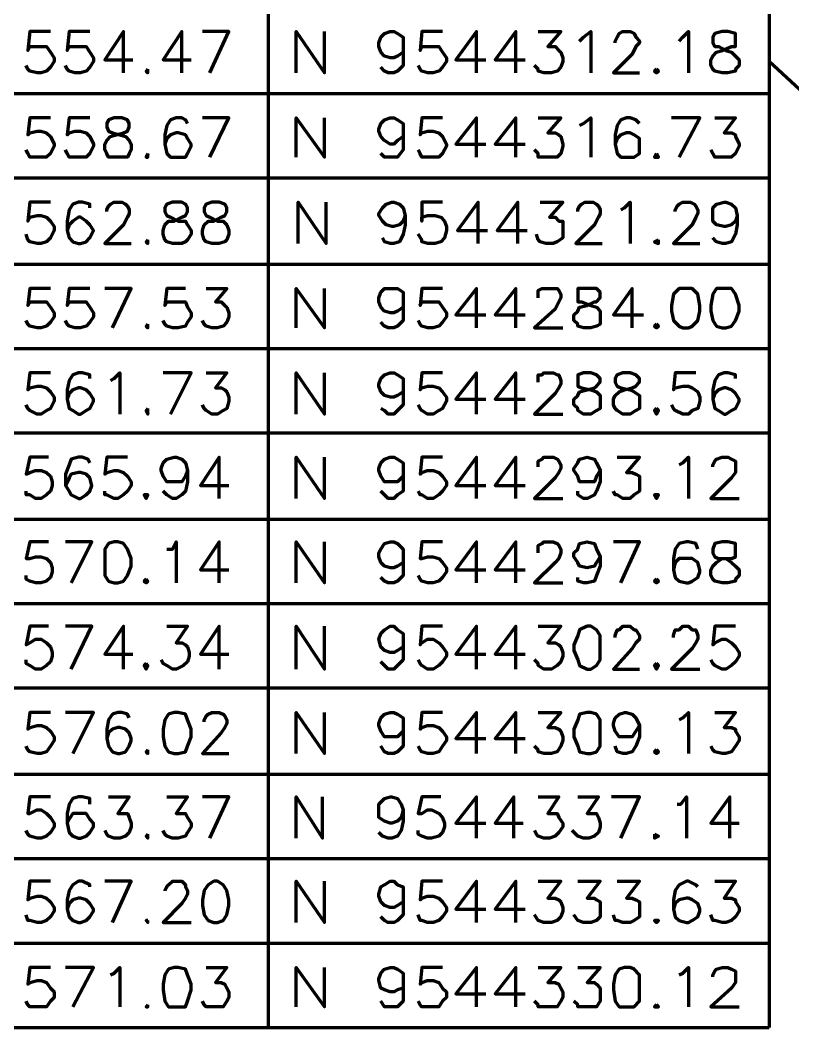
# Model space of a CAD drawing. Header units: inches. Extents: x 1 to 529, y -1 to 335.
# Drawn here: x 161.8 to 189.23, y 50.17 to 86.4 of the extents above; entities that cross this region are included whole.
import ezdxf

# ---------------------------------------------------------------- set-up
doc = ezdxf.new("R2010")
doc.units = ezdxf.units.IN
doc.layers.add('P', color=250, linetype='CONTINUOUS', lineweight=100)

msp = doc.modelspace()

# ---------------------------------------------------------------- linework, layer by layer
at = {"layer": 'P', "color": 0, "linetype": 'CONTINUOUS'}
for points in [[(188.4, 101.933), (188.4, 50.6)], [(188.4, 96.4), (188.4, 50.6)], [(170.6, 92.867), (170.6, 50.6)], [(162.867, 86), (162.133, 86), (162.067, 85.333), (162.133, 85.467), (162.4, 85.467), (162.533, 85.467), (162.733, 85.467), (162.867, 85.267), (163, 85.067), (163, 84.933), (162.867, 84.733), (162.733, 84.6), (162.533, 84.533), (162.4, 84.533), (162.133, 84.6), (162.067, 84.667), (162, 84.8)], [(164.267, 86), (163.533, 86), (163.467, 85.333), (163.533, 85.467), (163.733, 85.467), (163.933, 85.467), (164.133, 85.467), (164.267, 85.267), (164.4, 85.067), (164.4, 84.933), (164.267, 84.733), (164.133, 84.6), (163.933, 84.533), (163.733, 84.533), (163.533, 84.6), (163.467, 84.667), (163.4, 84.8)], [(165.467, 84.533), (165.467, 86), (164.8, 85), (165.8, 85)], [(167.533, 84.533), (167.533, 86), (166.867, 85), (167.867, 85)], [(168.533, 84.533), (169.2, 86), (168.267, 86)], [(171.6, 84.533), (171.6, 86), (172.6, 84.533), (172.6, 86)], [(175.4, 85.467), (175.4, 85.267), (175.2, 85.133), (175.067, 85.067), (174.933, 85.067), (174.733, 85.133), (174.6, 85.267), (174.533, 85.467), (174.533, 85.6), (174.6, 85.8), (174.733, 85.933), (174.933, 86), (175.067, 86), (175.2, 85.933), (175.4, 85.8), (175.4, 85.467), (175.4, 85.133), (175.4, 84.8), (175.2, 84.6), (175.067, 84.533), (174.867, 84.533), (174.733, 84.6), (174.6, 84.733)], [(176.8, 86), (176.067, 86), (176, 85.333), (176.067, 85.467), (176.267, 85.467), (176.467, 85.467), (176.667, 85.467), (176.8, 85.267), (176.933, 85.067), (176.933, 84.933), (176.8, 84.733), (176.667, 84.6), (176.467, 84.533), (176.267, 84.533), (176.067, 84.6), (176, 84.667), (175.933, 84.8)], [(178, 84.533), (178, 86), (177.267, 85), (178.333, 85)], [(179.4, 84.533), (179.4, 86), (178.667, 85), (179.733, 85)], [(180.2, 86), (181, 86), (180.533, 85.467), (180.8, 85.467), (180.933, 85.333), (181, 85.267), (181.067, 85.067), (181.067, 84.933), (181, 84.733), (180.867, 84.6), (180.667, 84.533), (180.4, 84.533), (180.2, 84.6), (180.2, 84.667), (180.067, 84.8)], [(181.667, 85.667), (181.8, 85.8), (182.067, 86), (182.067, 84.533)], [(182.933, 85.6), (182.933, 85.667), (183, 85.8), (183.067, 85.933), (183.2, 86), (183.467, 86), (183.6, 85.933), (183.667, 85.8), (183.8, 85.667), (183.8, 85.6), (183.667, 85.467), (183.533, 85.2), (182.867, 84.533), (183.8, 84.533)], [(185.2, 85.667), (185.333, 85.8), (185.533, 86), (185.533, 84.533)], [(186.733, 86), (186.467, 85.933), (186.4, 85.8), (186.4, 85.6), (186.467, 85.467), (186.6, 85.467), (186.867, 85.333), (187.067, 85.267), (187.2, 85.133), (187.333, 85), (187.333, 84.8), (187.2, 84.667), (187.2, 84.6), (186.933, 84.533), (186.733, 84.533), (186.467, 84.6), (186.4, 84.667), (186.333, 84.8), (186.333, 85), (186.4, 85.133), (186.533, 85.267), (186.733, 85.333), (187.067, 85.467), (187.2, 85.467), (187.2, 85.6), (187.2, 85.8), (187.2, 85.933), (186.933, 86), (186.733, 86)], [(166.333, 84.667), (166.267, 84.6), (166.333, 84.533), (166.333, 84.6), (166.333, 84.667)], [(184.4, 84.667), (184.333, 84.6), (184.4, 84.533), (184.467, 84.6), (184.4, 84.667)], [(134.067, 83.8), (188.4, 83.8)], [(162.867, 82.933), (162.133, 82.933), (162.067, 82.333), (162.133, 82.4), (162.4, 82.467), (162.533, 82.467), (162.733, 82.4), (162.867, 82.267), (163, 82), (163, 81.933), (162.867, 81.667), (162.733, 81.533), (162.533, 81.533), (162.4, 81.533), (162.133, 81.533), (162.067, 81.667), (162, 81.8)], [(164.267, 82.933), (163.533, 82.933), (163.467, 82.333), (163.533, 82.4), (163.733, 82.467), (163.933, 82.467), (164.133, 82.4), (164.267, 82.267), (164.4, 82), (164.4, 81.933), (164.267, 81.667), (164.133, 81.533), (163.933, 81.533), (163.733, 81.533), (163.533, 81.533), (163.467, 81.667), (163.4, 81.8)], [(165.133, 82.933), (164.933, 82.867), (164.867, 82.733), (164.867, 82.6), (164.933, 82.467), (165.067, 82.4), (165.333, 82.333), (165.533, 82.267), (165.667, 82.133), (165.733, 82), (165.733, 81.8), (165.667, 81.667), (165.6, 81.533), (165.4, 81.533), (165.133, 81.533), (164.933, 81.533), (164.867, 81.667), (164.8, 81.8), (164.8, 82), (164.867, 82.133), (165, 82.267), (165.2, 82.333), (165.467, 82.4), (165.6, 82.467), (165.667, 82.6), (165.667, 82.733), (165.6, 82.867), (165.4, 82.933), (165.133, 82.933)], [(167.733, 82.733), (167.667, 82.867), (167.533, 82.933), (167.333, 82.933), (167.133, 82.867), (167, 82.667), (166.933, 82.333), (166.933, 82), (167, 81.667), (167.133, 81.533), (167.333, 81.533), (167.4, 81.533), (167.667, 81.533), (167.733, 81.667), (167.867, 81.933), (167.867, 82), (167.733, 82.2), (167.667, 82.333), (167.4, 82.4), (167.333, 82.4), (167.133, 82.333), (167, 82.2), (166.933, 82)], [(168.533, 81.533), (169.2, 82.933), (168.267, 82.933)], [(171.6, 81.533), (171.6, 82.933), (172.6, 81.533), (172.6, 82.933)], [(175.4, 82.467), (175.4, 82.267), (175.2, 82.133), (175.067, 82), (174.933, 82), (174.733, 82.133), (174.6, 82.267), (174.533, 82.467), (174.533, 82.533), (174.6, 82.733), (174.733, 82.867), (174.933, 82.933), (175.067, 82.933), (175.2, 82.867), (175.4, 82.733), (175.4, 82.467), (175.4, 82.133), (175.4, 81.8), (175.2, 81.533), (175.067, 81.533), (174.867, 81.533), (174.733, 81.533), (174.6, 81.667)], [(176.8, 82.933), (176.067, 82.933), (176, 82.333), (176.067, 82.4), (176.267, 82.467), (176.467, 82.467), (176.667, 82.4), (176.8, 82.267), (176.933, 82), (176.933, 81.933), (176.8, 81.667), (176.667, 81.533), (176.467, 81.533), (176.267, 81.533), (176.067, 81.533), (176, 81.667), (175.933, 81.8)], [(178, 81.533), (178, 82.933), (177.267, 82), (178.333, 82)], [(179.4, 81.533), (179.4, 82.933), (178.667, 82), (179.733, 82)], [(180.2, 82.933), (181, 82.933), (180.533, 82.4), (180.8, 82.4), (180.933, 82.333), (181, 82.267), (181.067, 82), (181.067, 81.933), (181, 81.667), (180.867, 81.533), (180.667, 81.533), (180.4, 81.533), (180.2, 81.533), (180.2, 81.667), (180.067, 81.8)], [(181.667, 82.667), (181.8, 82.733), (182.067, 82.933), (182.067, 81.533)], [(183.8, 82.733), (183.667, 82.867), (183.467, 82.933), (183.333, 82.933), (183.133, 82.867), (183, 82.667), (182.933, 82.333), (182.933, 82), (183, 81.667), (183.133, 81.533), (183.333, 81.533), (183.467, 81.533), (183.6, 81.533), (183.8, 81.667), (183.8, 81.933), (183.8, 82), (183.8, 82.2), (183.6, 82.333), (183.467, 82.4), (183.333, 82.4), (183.133, 82.333), (183, 82.2), (182.933, 82)], [(185.2, 81.533), (185.933, 82.933), (184.933, 82.933)], [(186.467, 82.933), (187.2, 82.933), (186.8, 82.4), (187.067, 82.4), (187.2, 82.333), (187.2, 82.267), (187.333, 82), (187.333, 81.933), (187.2, 81.667), (187.067, 81.533), (186.867, 81.533), (186.733, 81.533), (186.467, 81.533), (186.4, 81.667), (186.333, 81.8)], [(166.333, 81.667), (166.267, 81.533), (166.333, 81.533), (166.333, 81.533), (166.333, 81.667)], [(184.4, 81.667), (184.333, 81.533), (184.4, 81.533), (184.467, 81.533), (184.4, 81.667)], [(134.067, 80.8), (188.4, 80.8)], [(162.867, 79.933), (162.133, 79.933), (162.067, 79.267), (162.133, 79.4), (162.4, 79.467), (162.533, 79.467), (162.733, 79.4), (162.867, 79.267), (163, 79.067), (163, 78.933), (162.867, 78.667), (162.733, 78.533), (162.533, 78.467), (162.4, 78.467), (162.133, 78.533), (162.067, 78.6), (162, 78.8)], [(164.267, 79.733), (164.267, 79.867), (164, 79.933), (163.867, 79.933), (163.667, 79.867), (163.533, 79.667), (163.467, 79.267), (163.467, 78.933), (163.533, 78.667), (163.667, 78.533), (163.867, 78.467), (163.933, 78.467), (164.133, 78.533), (164.267, 78.667), (164.4, 78.933), (164.4, 78.933), (164.267, 79.133), (164.133, 79.267), (163.933, 79.4), (163.867, 79.4), (163.667, 79.267), (163.533, 79.133), (163.467, 78.933)], [(164.867, 79.6), (164.867, 79.667), (164.933, 79.8), (165, 79.867), (165.133, 79.933), (165.4, 79.933), (165.533, 79.867), (165.6, 79.8), (165.667, 79.667), (165.667, 79.533), (165.6, 79.4), (165.467, 79.133), (164.8, 78.467), (165.733, 78.467)], [(167.2, 79.933), (167, 79.867), (166.933, 79.733), (166.933, 79.6), (167, 79.467), (167.133, 79.4), (167.4, 79.267), (167.667, 79.267), (167.733, 79.133), (167.867, 78.933), (167.867, 78.8), (167.733, 78.6), (167.667, 78.533), (167.533, 78.467), (167.2, 78.467), (167, 78.533), (166.933, 78.6), (166.867, 78.8), (166.867, 78.933), (166.933, 79.133), (167.067, 79.267), (167.267, 79.267), (167.533, 79.4), (167.667, 79.467), (167.733, 79.6), (167.733, 79.733), (167.667, 79.867), (167.533, 79.933), (167.2, 79.933)], [(168.6, 79.933), (168.4, 79.867), (168.333, 79.733), (168.333, 79.6), (168.4, 79.467), (168.533, 79.4), (168.8, 79.267), (169, 79.267), (169.133, 79.133), (169.2, 78.933), (169.2, 78.8), (169.133, 78.6), (169.067, 78.533), (168.867, 78.467), (168.6, 78.467), (168.4, 78.533), (168.333, 78.6), (168.267, 78.8), (168.267, 78.933), (168.333, 79.133), (168.467, 79.267), (168.667, 79.267), (168.933, 79.4), (169.067, 79.467), (169.133, 79.6), (169.133, 79.733), (169.067, 79.867), (168.867, 79.933), (168.6, 79.933)], [(171.667, 78.467), (171.667, 79.933), (172.667, 78.467), (172.667, 79.933)], [(175.467, 79.467), (175.4, 79.267), (175.267, 79.133), (175.067, 79.067), (175, 79.067), (174.8, 79.133), (174.667, 79.267), (174.533, 79.467), (174.533, 79.533), (174.667, 79.733), (174.8, 79.867), (175, 79.933), (175.067, 79.933), (175.267, 79.867), (175.4, 79.733), (175.467, 79.467), (175.467, 79.133), (175.4, 78.8), (175.267, 78.533), (175.067, 78.467), (174.933, 78.467), (174.733, 78.533), (174.667, 78.667)], [(176.8, 79.933), (176.067, 79.933), (176.067, 79.267), (176.067, 79.4), (176.267, 79.467), (176.533, 79.467), (176.733, 79.4), (176.867, 79.267), (176.933, 79.067), (176.933, 78.933), (176.867, 78.667), (176.733, 78.533), (176.533, 78.467), (176.267, 78.467), (176.067, 78.533), (176.067, 78.6), (175.933, 78.8)], [(178.067, 78.467), (178.067, 79.933), (177.333, 78.933), (178.4, 78.933)], [(179.467, 78.467), (179.467, 79.933), (178.733, 78.933), (179.8, 78.933)], [(180.267, 79.933), (181.067, 79.933), (180.6, 79.4), (180.8, 79.4), (180.933, 79.267), (181.067, 79.267), (181.067, 79.067), (181.067, 78.933), (181.067, 78.667), (180.867, 78.533), (180.733, 78.467), (180.467, 78.467), (180.267, 78.533), (180.2, 78.6), (180.133, 78.8)], [(181.6, 79.6), (181.6, 79.667), (181.667, 79.8), (181.733, 79.867), (181.867, 79.933), (182.133, 79.933), (182.267, 79.867), (182.333, 79.8), (182.4, 79.667), (182.4, 79.533), (182.333, 79.4), (182.2, 79.133), (181.533, 78.467), (182.467, 78.467)], [(183.133, 79.667), (183.267, 79.733), (183.467, 79.933), (183.467, 78.467)], [(185.067, 79.6), (185.067, 79.667), (185.133, 79.8), (185.2, 79.867), (185.333, 79.933), (185.6, 79.933), (185.733, 79.867), (185.8, 79.8), (185.867, 79.667), (185.867, 79.533), (185.8, 79.4), (185.667, 79.133), (185, 78.467), (185.933, 78.467)], [(187.267, 79.467), (187.2, 79.267), (187.067, 79.133), (186.867, 79.067), (186.8, 79.067), (186.533, 79.133), (186.4, 79.267), (186.4, 79.467), (186.4, 79.533), (186.4, 79.733), (186.533, 79.867), (186.8, 79.933), (186.867, 79.933), (187.067, 79.867), (187.2, 79.733), (187.267, 79.467), (187.267, 79.133), (187.2, 78.8), (187.067, 78.533), (186.867, 78.467), (186.733, 78.467), (186.533, 78.533), (186.4, 78.667)], [(166.333, 78.6), (166.267, 78.533), (166.333, 78.467), (166.333, 78.533), (166.333, 78.6)], [(184.467, 78.6), (184.333, 78.533), (184.467, 78.467), (184.467, 78.533), (184.467, 78.6)], [(134.067, 77.733), (188.4, 77.733)], [(162.867, 76.867), (162.133, 76.867), (162.067, 76.267), (162.133, 76.4), (162.4, 76.4), (162.533, 76.4), (162.733, 76.4), (162.867, 76.2), (163, 76), (163, 75.867), (162.867, 75.667), (162.733, 75.533), (162.533, 75.467), (162.4, 75.467), (162.133, 75.533), (162.067, 75.6), (162, 75.733)], [(164.267, 76.867), (163.533, 76.867), (163.467, 76.267), (163.533, 76.4), (163.733, 76.4), (163.933, 76.4), (164.133, 76.4), (164.267, 76.2), (164.4, 76), (164.4, 75.867), (164.267, 75.667), (164.133, 75.533), (163.933, 75.467), (163.733, 75.467), (163.533, 75.533), (163.467, 75.6), (163.4, 75.733)], [(165.067, 75.467), (165.733, 76.867), (164.8, 76.867)], [(167.667, 76.867), (167, 76.867), (166.933, 76.267), (167, 76.4), (167.2, 76.4), (167.4, 76.4), (167.667, 76.4), (167.733, 76.2), (167.867, 76), (167.867, 75.867), (167.733, 75.667), (167.667, 75.533), (167.4, 75.467), (167.2, 75.467), (167, 75.533), (166.933, 75.6), (166.867, 75.733)], [(168.4, 76.867), (169.133, 76.867), (168.733, 76.4), (168.933, 76.4), (169.067, 76.267), (169.133, 76.2), (169.2, 76), (169.2, 75.867), (169.133, 75.667), (169, 75.533), (168.8, 75.467), (168.6, 75.467), (168.4, 75.533), (168.333, 75.6), (168.267, 75.733)], [(171.6, 75.467), (171.6, 76.867), (172.6, 75.467), (172.6, 76.867)], [(175.4, 76.4), (175.4, 76.2), (175.2, 76.067), (175.067, 76), (174.933, 76), (174.733, 76.067), (174.6, 76.2), (174.533, 76.4), (174.533, 76.533), (174.6, 76.733), (174.733, 76.867), (174.933, 76.867), (175.067, 76.867), (175.2, 76.867), (175.4, 76.733), (175.4, 76.4), (175.4, 76.067), (175.4, 75.733), (175.2, 75.533), (175.067, 75.467), (174.867, 75.467), (174.733, 75.533), (174.6, 75.667)], [(176.8, 76.867), (176.067, 76.867), (176, 76.267), (176.067, 76.4), (176.267, 76.4), (176.467, 76.4), (176.667, 76.4), (176.8, 76.2), (176.933, 76), (176.933, 75.867), (176.8, 75.667), (176.667, 75.533), (176.467, 75.467), (176.267, 75.467), (176.067, 75.533), (176, 75.6), (175.933, 75.733)], [(178, 75.467), (178, 76.867), (177.267, 75.933), (178.333, 75.933)], [(179.4, 75.467), (179.4, 76.867), (178.667, 75.933), (179.733, 75.933)], [(180.2, 76.533), (180.2, 76.667), (180.2, 76.8), (180.333, 76.867), (180.4, 76.867), (180.733, 76.867), (180.867, 76.867), (180.933, 76.8), (181, 76.667), (181, 76.533), (180.933, 76.4), (180.8, 76.133), (180.067, 75.467), (181.067, 75.467)], [(181.8, 76.867), (181.6, 76.867), (181.6, 76.733), (181.6, 76.533), (181.6, 76.4), (181.733, 76.4), (182.067, 76.267), (182.267, 76.2), (182.4, 76.067), (182.4, 75.933), (182.4, 75.733), (182.4, 75.6), (182.267, 75.533), (182.067, 75.467), (181.8, 75.467), (181.6, 75.533), (181.6, 75.6), (181.467, 75.733), (181.467, 75.933), (181.6, 76.067), (181.667, 76.2), (181.933, 76.267), (182.2, 76.4), (182.267, 76.4), (182.4, 76.533), (182.4, 76.733), (182.267, 76.867), (182.067, 76.867), (181.8, 76.867)], [(183.533, 75.467), (183.533, 76.867), (182.867, 75.933), (183.933, 75.933)], [(185.333, 76.867), (185.2, 76.867), (185, 76.667), (184.933, 76.267), (184.933, 76.067), (185, 75.733), (185.2, 75.533), (185.333, 75.467), (185.533, 75.467), (185.667, 75.533), (185.867, 75.733), (185.933, 76.067), (185.933, 76.267), (185.867, 76.667), (185.667, 76.867), (185.533, 76.867), (185.333, 76.867)], [(186.733, 76.867), (186.533, 76.867), (186.4, 76.667), (186.333, 76.267), (186.333, 76.067), (186.4, 75.733), (186.533, 75.533), (186.733, 75.467), (186.867, 75.467), (187.067, 75.533), (187.2, 75.733), (187.333, 76.067), (187.333, 76.267), (187.2, 76.667), (187.067, 76.867), (186.867, 76.867), (186.733, 76.867)], [(166.333, 75.6), (166.267, 75.533), (166.333, 75.467), (166.333, 75.533), (166.333, 75.6)], [(184.4, 75.6), (184.333, 75.533), (184.4, 75.467), (184.467, 75.533), (184.4, 75.6)], [(134.067, 74.733), (188.4, 74.733)], [(162.867, 73.867), (162.133, 73.867), (162.067, 73.267), (162.133, 73.333), (162.4, 73.4), (162.533, 73.4), (162.733, 73.333), (162.867, 73.2), (163, 73), (163, 72.867), (162.867, 72.6), (162.733, 72.533), (162.533, 72.4), (162.4, 72.4), (162.133, 72.533), (162.067, 72.6), (162, 72.733)], [(164.267, 73.667), (164.267, 73.8), (164, 73.867), (163.867, 73.867), (163.667, 73.8), (163.533, 73.6), (163.467, 73.267), (163.467, 72.933), (163.533, 72.6), (163.667, 72.533), (163.867, 72.4), (163.933, 72.4), (164.133, 72.533), (164.267, 72.6), (164.4, 72.867), (164.4, 72.933), (164.267, 73.133), (164.133, 73.267), (163.933, 73.333), (163.867, 73.333), (163.667, 73.267), (163.533, 73.133), (163.467, 72.933)], [(165, 73.6), (165.133, 73.667), (165.333, 73.867), (165.333, 72.4)], [(167.133, 72.4), (167.867, 73.867), (166.867, 73.867)], [(168.4, 73.867), (169.133, 73.867), (168.733, 73.333), (168.933, 73.333), (169.067, 73.267), (169.133, 73.2), (169.2, 73), (169.2, 72.867), (169.133, 72.6), (169, 72.533), (168.8, 72.4), (168.6, 72.4), (168.4, 72.533), (168.333, 72.6), (168.267, 72.733)], [(171.6, 72.4), (171.6, 73.867), (172.6, 72.4), (172.6, 73.867)], [(175.4, 73.4), (175.4, 73.2), (175.2, 73.067), (175.067, 73), (174.933, 73), (174.733, 73.067), (174.6, 73.2), (174.533, 73.4), (174.533, 73.467), (174.6, 73.667), (174.733, 73.8), (174.933, 73.867), (175.067, 73.867), (175.2, 73.8), (175.4, 73.667), (175.4, 73.4), (175.4, 73.067), (175.4, 72.733), (175.2, 72.533), (175.067, 72.4), (174.867, 72.4), (174.733, 72.533), (174.6, 72.6)], [(176.8, 73.867), (176.067, 73.867), (176, 73.267), (176.067, 73.333), (176.267, 73.4), (176.467, 73.4), (176.667, 73.333), (176.8, 73.2), (176.933, 73), (176.933, 72.867), (176.8, 72.6), (176.667, 72.533), (176.467, 72.4), (176.267, 72.4), (176.067, 72.533), (176, 72.6), (175.933, 72.733)], [(178, 72.4), (178, 73.867), (177.267, 72.933), (178.333, 72.933)], [(179.4, 72.4), (179.4, 73.867), (178.667, 72.933), (179.733, 72.933)], [(180.2, 73.533), (180.2, 73.6), (180.2, 73.8), (180.333, 73.8), (180.4, 73.867), (180.733, 73.867), (180.867, 73.8), (180.933, 73.8), (181, 73.6), (181, 73.467), (180.933, 73.333), (180.8, 73.133), (180.067, 72.4), (181.067, 72.4)], [(181.8, 73.867), (181.6, 73.8), (181.6, 73.667), (181.6, 73.533), (181.6, 73.4), (181.733, 73.333), (182.067, 73.267), (182.267, 73.2), (182.4, 73.067), (182.4, 72.933), (182.4, 72.733), (182.4, 72.6), (182.267, 72.533), (182.067, 72.4), (181.8, 72.4), (181.6, 72.533), (181.6, 72.6), (181.467, 72.733), (181.467, 72.933), (181.6, 73.067), (181.667, 73.2), (181.933, 73.267), (182.2, 73.333), (182.267, 73.4), (182.4, 73.533), (182.4, 73.667), (182.267, 73.8), (182.067, 73.867), (181.8, 73.867)], [(183.2, 73.867), (183, 73.8), (182.933, 73.667), (182.933, 73.533), (183, 73.4), (183.133, 73.333), (183.467, 73.267), (183.6, 73.2), (183.8, 73.067), (183.8, 72.933), (183.8, 72.733), (183.8, 72.6), (183.667, 72.533), (183.467, 72.4), (183.2, 72.4), (183, 72.533), (182.933, 72.6), (182.867, 72.733), (182.867, 72.933), (182.933, 73.067), (183.067, 73.2), (183.267, 73.267), (183.533, 73.333), (183.667, 73.4), (183.8, 73.533), (183.8, 73.667), (183.667, 73.8), (183.467, 73.867), (183.2, 73.867)], [(185.8, 73.867), (185.067, 73.867), (185, 73.267), (185.067, 73.333), (185.333, 73.4), (185.533, 73.4), (185.667, 73.333), (185.867, 73.2), (185.933, 73), (185.933, 72.867), (185.867, 72.6), (185.667, 72.533), (185.533, 72.4), (185.333, 72.4), (185.067, 72.533), (185, 72.6), (184.933, 72.733)], [(187.2, 73.667), (187.2, 73.8), (186.933, 73.867), (186.8, 73.867), (186.6, 73.8), (186.467, 73.6), (186.4, 73.267), (186.4, 72.933), (186.467, 72.6), (186.6, 72.533), (186.8, 72.4), (186.867, 72.4), (187.067, 72.533), (187.2, 72.6), (187.333, 72.867), (187.333, 72.933), (187.2, 73.133), (187.067, 73.267), (186.867, 73.333), (186.8, 73.333), (186.6, 73.267), (186.467, 73.133), (186.4, 72.933)], [(166.333, 72.6), (166.267, 72.533), (166.333, 72.4), (166.333, 72.533), (166.333, 72.6)], [(184.4, 72.6), (184.333, 72.533), (184.4, 72.4), (184.467, 72.533), (184.4, 72.6)], [(134.067, 71.733), (188.4, 71.733)], [(162.8, 70.867), (162.133, 70.867), (162, 70.267), (162.133, 70.333), (162.333, 70.4), (162.533, 70.4), (162.733, 70.333), (162.867, 70.2), (162.933, 70), (162.933, 69.867), (162.867, 69.667), (162.733, 69.533), (162.533, 69.4), (162.333, 69.4), (162.133, 69.533), (162, 69.533), (162, 69.667)], [(164.267, 70.667), (164.2, 70.8), (164, 70.867), (163.867, 70.867), (163.6, 70.8), (163.533, 70.6), (163.4, 70.267), (163.4, 69.867), (163.533, 69.667), (163.6, 69.533), (163.867, 69.4), (163.933, 69.4), (164.133, 69.533), (164.267, 69.667), (164.333, 69.867), (164.333, 69.867), (164.267, 70.133), (164.133, 70.267), (163.933, 70.333), (163.867, 70.333), (163.6, 70.267), (163.533, 70.133), (163.4, 69.867)], [(165.6, 70.867), (164.867, 70.867), (164.8, 70.267), (164.867, 70.333), (165.133, 70.4), (165.267, 70.4), (165.467, 70.333), (165.6, 70.2), (165.733, 70), (165.733, 69.867), (165.6, 69.667), (165.467, 69.533), (165.267, 69.4), (165.133, 69.4), (164.867, 69.533), (164.8, 69.533), (164.8, 69.667)], [(167.733, 70.4), (167.667, 70.2), (167.533, 70), (167.333, 70), (167.267, 70), (167, 70), (166.867, 70.2), (166.8, 70.4), (166.8, 70.467), (166.867, 70.667), (167, 70.8), (167.267, 70.867), (167.333, 70.867), (167.533, 70.8), (167.667, 70.667), (167.733, 70.4), (167.733, 70), (167.667, 69.667), (167.533, 69.533), (167.333, 69.4), (167.2, 69.4), (167, 69.533), (166.867, 69.667)], [(168.867, 69.4), (168.867, 70.867), (168.2, 69.867), (169.2, 69.867)], [(171.6, 69.4), (171.6, 70.867), (172.6, 69.4), (172.6, 70.867)], [(175.4, 70.4), (175.4, 70.2), (175.2, 70), (175.067, 70), (174.933, 70), (174.733, 70), (174.6, 70.2), (174.533, 70.4), (174.533, 70.467), (174.6, 70.667), (174.733, 70.8), (174.933, 70.867), (175.067, 70.867), (175.2, 70.8), (175.4, 70.667), (175.4, 70.4), (175.4, 70), (175.4, 69.667), (175.2, 69.533), (175.067, 69.4), (174.867, 69.4), (174.733, 69.533), (174.6, 69.667)], [(176.8, 70.867), (176.067, 70.867), (176, 70.267), (176.067, 70.333), (176.267, 70.4), (176.467, 70.4), (176.667, 70.333), (176.8, 70.2), (176.933, 70), (176.933, 69.867), (176.8, 69.667), (176.667, 69.533), (176.467, 69.4), (176.267, 69.4), (176.067, 69.533), (176, 69.533), (175.933, 69.667)], [(178, 69.4), (178, 70.867), (177.267, 69.867), (178.333, 69.867)], [(179.4, 69.4), (179.4, 70.867), (178.667, 69.867), (179.733, 69.867)], [(180.2, 70.533), (180.2, 70.6), (180.2, 70.733), (180.333, 70.8), (180.4, 70.867), (180.733, 70.867), (180.867, 70.8), (180.933, 70.733), (181, 70.6), (181, 70.467), (180.933, 70.333), (180.8, 70.133), (180.067, 69.4), (181.067, 69.4)], [(182.4, 70.4), (182.267, 70.2), (182.2, 70), (181.933, 70), (181.933, 70), (181.667, 70), (181.6, 70.2), (181.467, 70.4), (181.467, 70.467), (181.6, 70.667), (181.667, 70.8), (181.933, 70.867), (181.933, 70.867), (182.2, 70.8), (182.267, 70.667), (182.4, 70.4), (182.4, 70), (182.267, 69.667), (182.2, 69.533), (181.933, 69.4), (181.8, 69.4), (181.6, 69.533), (181.6, 69.667)], [(183, 70.867), (183.8, 70.867), (183.333, 70.333), (183.533, 70.333), (183.667, 70.267), (183.8, 70.2), (183.8, 70), (183.8, 69.867), (183.8, 69.667), (183.6, 69.533), (183.467, 69.4), (183.2, 69.4), (183, 69.533), (182.933, 69.533), (182.867, 69.667)], [(185.2, 70.6), (185.333, 70.667), (185.533, 70.867), (185.533, 69.4)], [(186.4, 70.533), (186.4, 70.6), (186.467, 70.733), (186.533, 70.8), (186.733, 70.867), (186.933, 70.867), (187.067, 70.8), (187.2, 70.733), (187.2, 70.6), (187.2, 70.467), (187.2, 70.333), (187.067, 70.133), (186.333, 69.4), (187.333, 69.4)], [(166.267, 69.533), (166.2, 69.533), (166.267, 69.4), (166.333, 69.533), (166.267, 69.533)], [(184.4, 69.533), (184.333, 69.533), (184.4, 69.4), (184.467, 69.533), (184.4, 69.533)], [(134.067, 68.667), (188.4, 68.667)], [(162.8, 67.867), (162.133, 67.867), (162, 67.267), (162.133, 67.267), (162.333, 67.333), (162.533, 67.333), (162.733, 67.267), (162.867, 67.133), (162.933, 66.933), (162.933, 66.8), (162.867, 66.6), (162.733, 66.467), (162.533, 66.4), (162.333, 66.4), (162.133, 66.467), (162, 66.533), (162, 66.667)], [(163.6, 66.4), (164.333, 67.867), (163.4, 67.867)], [(165.133, 67.867), (164.933, 67.8), (164.8, 67.6), (164.8, 67.267), (164.8, 67), (164.8, 66.667), (164.933, 66.467), (165.133, 66.4), (165.267, 66.4), (165.467, 66.467), (165.6, 66.667), (165.733, 67), (165.733, 67.267), (165.6, 67.6), (165.467, 67.8), (165.267, 67.867), (165.133, 67.867)], [(167, 67.6), (167.2, 67.6), (167.333, 67.867), (167.333, 66.4)], [(168.867, 66.4), (168.867, 67.867), (168.2, 66.867), (169.2, 66.867)], [(171.6, 66.4), (171.6, 67.867), (172.6, 66.4), (172.6, 67.867)], [(175.4, 67.333), (175.4, 67.133), (175.2, 67), (175.067, 66.933), (174.933, 66.933), (174.733, 67), (174.6, 67.133), (174.533, 67.333), (174.533, 67.467), (174.6, 67.6), (174.733, 67.8), (174.933, 67.867), (175.067, 67.867), (175.2, 67.8), (175.4, 67.6), (175.4, 67.333), (175.4, 67), (175.4, 66.667), (175.2, 66.467), (175.067, 66.4), (174.867, 66.4), (174.733, 66.467), (174.6, 66.6)], [(176.8, 67.867), (176.067, 67.867), (176, 67.267), (176.067, 67.267), (176.267, 67.333), (176.467, 67.333), (176.667, 67.267), (176.8, 67.133), (176.933, 66.933), (176.933, 66.8), (176.8, 66.6), (176.667, 66.467), (176.467, 66.4), (176.267, 66.4), (176.067, 66.467), (176, 66.533), (175.933, 66.667)], [(178, 66.4), (178, 67.867), (177.267, 66.867), (178.333, 66.867)], [(179.4, 66.4), (179.4, 67.867), (178.667, 66.867), (179.733, 66.867)], [(180.2, 67.467), (180.2, 67.6), (180.2, 67.733), (180.333, 67.8), (180.4, 67.867), (180.733, 67.867), (180.867, 67.8), (180.933, 67.733), (181, 67.6), (181, 67.467), (180.933, 67.267), (180.8, 67.133), (180.067, 66.4), (181.067, 66.4)], [(182.4, 67.333), (182.267, 67.133), (182.2, 67), (181.933, 66.933), (181.933, 66.933), (181.667, 67), (181.6, 67.133), (181.467, 67.333), (181.467, 67.467), (181.6, 67.6), (181.667, 67.8), (181.933, 67.867), (181.933, 67.867), (182.2, 67.8), (182.267, 67.6), (182.4, 67.333), (182.4, 67), (182.267, 66.667), (182.2, 66.467), (181.933, 66.4), (181.8, 66.4), (181.6, 66.467), (181.6, 66.6)], [(183.133, 66.4), (183.8, 67.867), (182.867, 67.867)], [(185.867, 67.6), (185.8, 67.8), (185.533, 67.867), (185.467, 67.867), (185.2, 67.8), (185.067, 67.6), (185, 67.267), (185, 66.867), (185.067, 66.6), (185.2, 66.467), (185.467, 66.4), (185.533, 66.4), (185.667, 66.467), (185.867, 66.6), (185.933, 66.8), (185.933, 66.867), (185.867, 67.133), (185.667, 67.267), (185.533, 67.267), (185.467, 67.267), (185.2, 67.267), (185.067, 67.133), (185, 66.867)], [(186.733, 67.867), (186.467, 67.8), (186.4, 67.6), (186.4, 67.467), (186.467, 67.333), (186.6, 67.267), (186.867, 67.267), (187.067, 67.133), (187.2, 67), (187.333, 66.867), (187.333, 66.667), (187.2, 66.533), (187.2, 66.467), (186.933, 66.4), (186.733, 66.4), (186.467, 66.467), (186.4, 66.533), (186.333, 66.667), (186.333, 66.867), (186.4, 67), (186.533, 67.133), (186.733, 67.267), (187.067, 67.267), (187.2, 67.333), (187.2, 67.467), (187.2, 67.6), (187.2, 67.8), (186.933, 67.867), (186.733, 67.867)], [(166.267, 66.533), (166.2, 66.467), (166.267, 66.4), (166.333, 66.467), (166.267, 66.533)], [(184.4, 66.533), (184.333, 66.467), (184.4, 66.4), (184.467, 66.467), (184.4, 66.533)], [(134.067, 65.667), (188.4, 65.667)], [(162.8, 64.867), (162.133, 64.867), (162, 64.2), (162.133, 64.267), (162.333, 64.4), (162.533, 64.4), (162.733, 64.267), (162.867, 64.133), (162.933, 63.933), (162.933, 63.8), (162.867, 63.6), (162.733, 63.467), (162.533, 63.333), (162.333, 63.333), (162.133, 63.467), (162, 63.533), (162, 63.667)], [(163.6, 63.333), (164.333, 64.867), (163.4, 64.867)], [(165.467, 63.333), (165.467, 64.867), (164.8, 63.867), (165.8, 63.867)], [(167, 64.867), (167.733, 64.867), (167.333, 64.267), (167.533, 64.267), (167.667, 64.2), (167.733, 64.133), (167.8, 63.933), (167.8, 63.8), (167.733, 63.6), (167.6, 63.467), (167.333, 63.333), (167.2, 63.333), (167, 63.467), (166.867, 63.533), (166.8, 63.667)], [(168.867, 63.333), (168.867, 64.867), (168.2, 63.867), (169.2, 63.867)], [(171.6, 63.333), (171.6, 64.867), (172.6, 63.333), (172.6, 64.867)], [(175.4, 64.4), (175.4, 64.133), (175.2, 64), (175.067, 63.933), (174.933, 63.933), (174.733, 64), (174.6, 64.133), (174.533, 64.4), (174.533, 64.4), (174.6, 64.6), (174.733, 64.733), (174.933, 64.867), (175.067, 64.867), (175.2, 64.733), (175.4, 64.6), (175.4, 64.4), (175.4, 64), (175.4, 63.667), (175.2, 63.467), (175.067, 63.333), (174.867, 63.333), (174.733, 63.467), (174.6, 63.6)], [(176.8, 64.867), (176.067, 64.867), (176, 64.2), (176.067, 64.267), (176.267, 64.4), (176.467, 64.4), (176.667, 64.267), (176.8, 64.133), (176.933, 63.933), (176.933, 63.8), (176.8, 63.6), (176.667, 63.467), (176.467, 63.333), (176.267, 63.333), (176.067, 63.467), (176, 63.533), (175.933, 63.667)], [(178, 63.333), (178, 64.867), (177.267, 63.867), (178.333, 63.867)], [(179.4, 63.333), (179.4, 64.867), (178.667, 63.867), (179.733, 63.867)], [(180.2, 64.867), (181, 64.867), (180.533, 64.267), (180.8, 64.267), (180.933, 64.2), (181, 64.133), (181.067, 63.933), (181.067, 63.8), (181, 63.6), (180.867, 63.467), (180.667, 63.333), (180.4, 63.333), (180.2, 63.467), (180.2, 63.533), (180.067, 63.667)], [(181.933, 64.867), (181.667, 64.733), (181.6, 64.533), (181.467, 64.2), (181.467, 64), (181.6, 63.667), (181.667, 63.467), (181.933, 63.333), (182.067, 63.333), (182.267, 63.467), (182.4, 63.667), (182.4, 64), (182.4, 64.2), (182.4, 64.533), (182.267, 64.733), (182.067, 64.867), (181.933, 64.867)], [(182.933, 64.467), (182.933, 64.533), (183, 64.733), (183.067, 64.733), (183.2, 64.867), (183.467, 64.867), (183.6, 64.733), (183.667, 64.733), (183.8, 64.533), (183.8, 64.4), (183.667, 64.267), (183.533, 64.067), (182.867, 63.333), (183.8, 63.333)], [(185, 64.467), (185, 64.533), (185.067, 64.733), (185.2, 64.733), (185.333, 64.867), (185.533, 64.867), (185.667, 64.733), (185.8, 64.733), (185.867, 64.533), (185.867, 64.4), (185.8, 64.267), (185.667, 64.067), (184.933, 63.333), (185.933, 63.333)], [(187.2, 64.867), (186.467, 64.867), (186.4, 64.2), (186.467, 64.267), (186.733, 64.4), (186.867, 64.4), (187.067, 64.267), (187.2, 64.133), (187.333, 63.933), (187.333, 63.8), (187.2, 63.6), (187.067, 63.467), (186.867, 63.333), (186.733, 63.333), (186.467, 63.467), (186.4, 63.533), (186.333, 63.667)], [(166.267, 63.533), (166.2, 63.467), (166.267, 63.333), (166.333, 63.467), (166.267, 63.533)], [(184.4, 63.533), (184.333, 63.467), (184.4, 63.333), (184.467, 63.467), (184.4, 63.533)], [(134.067, 62.667), (188.4, 62.667)], [(162.867, 61.8), (162.133, 61.8), (162.067, 61.2), (162.133, 61.267), (162.4, 61.333), (162.533, 61.333), (162.733, 61.267), (162.867, 61.133), (163, 60.933), (163, 60.8), (162.867, 60.6), (162.733, 60.4), (162.533, 60.333), (162.4, 60.333), (162.133, 60.4), (162.067, 60.467), (162, 60.6)], [(163.667, 60.333), (164.4, 61.8), (163.4, 61.8)], [(165.667, 61.6), (165.6, 61.733), (165.4, 61.8), (165.267, 61.8), (165.067, 61.733), (164.933, 61.533), (164.867, 61.2), (164.867, 60.867), (164.933, 60.6), (165.067, 60.4), (165.267, 60.333), (165.333, 60.333), (165.533, 60.4), (165.667, 60.6), (165.733, 60.8), (165.733, 60.867), (165.667, 61.067), (165.533, 61.2), (165.333, 61.267), (165.267, 61.267), (165.067, 61.2), (164.933, 61.067), (164.867, 60.867)], [(167.267, 61.8), (167.067, 61.733), (166.933, 61.533), (166.867, 61.2), (166.867, 60.933), (166.933, 60.6), (167.067, 60.4), (167.267, 60.333), (167.4, 60.333), (167.667, 60.4), (167.733, 60.6), (167.867, 60.933), (167.867, 61.2), (167.733, 61.533), (167.667, 61.733), (167.4, 61.8), (167.267, 61.8)], [(168.333, 61.467), (168.333, 61.533), (168.4, 61.667), (168.467, 61.733), (168.6, 61.8), (168.867, 61.8), (169, 61.733), (169.067, 61.667), (169.133, 61.533), (169.133, 61.4), (169.067, 61.267), (168.933, 61.067), (168.267, 60.333), (169.2, 60.333)], [(171.6, 60.333), (171.6, 61.8), (172.6, 60.333), (172.6, 61.8)], [(175.4, 61.333), (175.4, 61.133), (175.2, 60.933), (175.067, 60.933), (174.933, 60.933), (174.733, 60.933), (174.6, 61.133), (174.533, 61.333), (174.533, 61.4), (174.6, 61.6), (174.733, 61.733), (174.933, 61.8), (175.067, 61.8), (175.2, 61.733), (175.4, 61.6), (175.4, 61.333), (175.4, 60.933), (175.4, 60.6), (175.2, 60.4), (175.067, 60.333), (174.867, 60.333), (174.733, 60.4), (174.6, 60.6)], [(176.8, 61.8), (176.067, 61.8), (176, 61.2), (176.067, 61.267), (176.267, 61.333), (176.467, 61.333), (176.667, 61.267), (176.8, 61.133), (176.933, 60.933), (176.933, 60.8), (176.8, 60.6), (176.667, 60.4), (176.467, 60.333), (176.267, 60.333), (176.067, 60.4), (176, 60.467), (175.933, 60.6)], [(178, 60.333), (178, 61.8), (177.267, 60.867), (178.333, 60.867)], [(179.4, 60.333), (179.4, 61.8), (178.667, 60.867), (179.733, 60.867)], [(180.2, 61.8), (181, 61.8), (180.533, 61.267), (180.8, 61.267), (180.933, 61.2), (181, 61.133), (181.067, 60.933), (181.067, 60.8), (181, 60.6), (180.867, 60.4), (180.667, 60.333), (180.4, 60.333), (180.2, 60.4), (180.2, 60.467), (180.067, 60.6)], [(181.933, 61.8), (181.667, 61.733), (181.6, 61.533), (181.467, 61.2), (181.467, 60.933), (181.6, 60.6), (181.667, 60.4), (181.933, 60.333), (182.067, 60.333), (182.267, 60.4), (182.4, 60.6), (182.4, 60.933), (182.4, 61.2), (182.4, 61.533), (182.267, 61.733), (182.067, 61.8), (181.933, 61.8)], [(183.8, 61.333), (183.667, 61.133), (183.533, 60.933), (183.333, 60.933), (183.267, 60.933), (183.067, 60.933), (182.933, 61.133), (182.867, 61.333), (182.867, 61.4), (182.933, 61.6), (183.067, 61.733), (183.267, 61.8), (183.333, 61.8), (183.533, 61.733), (183.667, 61.6), (183.8, 61.333), (183.8, 60.933), (183.667, 60.6), (183.533, 60.4), (183.333, 60.333), (183.2, 60.333), (183, 60.4), (182.933, 60.6)], [(185.2, 61.533), (185.333, 61.6), (185.533, 61.8), (185.533, 60.333)], [(186.467, 61.8), (187.2, 61.8), (186.8, 61.267), (187.067, 61.267), (187.2, 61.2), (187.2, 61.133), (187.333, 60.933), (187.333, 60.8), (187.2, 60.6), (187.067, 60.4), (186.867, 60.333), (186.733, 60.333), (186.467, 60.4), (186.4, 60.467), (186.333, 60.6)], [(166.333, 60.467), (166.267, 60.4), (166.333, 60.333), (166.333, 60.4), (166.333, 60.467)], [(184.4, 60.467), (184.333, 60.4), (184.4, 60.333), (184.467, 60.4), (184.4, 60.467)], [(134.067, 59.6), (188.4, 59.6)], [(162.867, 58.8), (162.133, 58.8), (162.067, 58.2), (162.133, 58.2), (162.4, 58.333), (162.533, 58.333), (162.733, 58.2), (162.867, 58.067), (163, 57.867), (163, 57.733), (162.867, 57.533), (162.733, 57.4), (162.533, 57.333), (162.4, 57.333), (162.133, 57.4), (162.067, 57.467), (162, 57.6)], [(164.267, 58.533), (164.267, 58.733), (164, 58.8), (163.867, 58.8), (163.667, 58.733), (163.533, 58.533), (163.467, 58.2), (163.467, 57.867), (163.533, 57.533), (163.667, 57.4), (163.867, 57.333), (163.933, 57.333), (164.133, 57.4), (164.267, 57.533), (164.4, 57.733), (164.4, 57.867), (164.267, 58), (164.133, 58.2), (163.933, 58.2), (163.867, 58.2), (163.667, 58.2), (163.533, 58), (163.467, 57.867)], [(164.933, 58.8), (165.667, 58.8), (165.267, 58.2), (165.467, 58.2), (165.6, 58.2), (165.667, 58.067), (165.733, 57.867), (165.733, 57.733), (165.667, 57.533), (165.533, 57.4), (165.333, 57.333), (165.133, 57.333), (164.933, 57.4), (164.867, 57.467), (164.8, 57.6)], [(167, 58.8), (167.733, 58.8), (167.333, 58.2), (167.533, 58.2), (167.667, 58.2), (167.733, 58.067), (167.867, 57.867), (167.867, 57.733), (167.733, 57.533), (167.667, 57.4), (167.4, 57.333), (167.2, 57.333), (167, 57.4), (166.933, 57.467), (166.867, 57.6)], [(168.533, 57.333), (169.2, 58.8), (168.267, 58.8)], [(171.6, 57.333), (171.6, 58.8), (172.533, 57.333), (172.533, 58.8)], [(175.4, 58.333), (175.333, 58.067), (175.2, 57.933), (175, 57.867), (174.933, 57.867), (174.733, 57.933), (174.533, 58.067), (174.533, 58.333), (174.533, 58.4), (174.533, 58.533), (174.733, 58.733), (174.933, 58.8), (175, 58.8), (175.2, 58.733), (175.333, 58.533), (175.4, 58.333), (175.4, 57.933), (175.333, 57.6), (175.2, 57.4), (175, 57.333), (174.867, 57.333), (174.667, 57.4), (174.533, 57.533)], [(176.733, 58.8), (176.067, 58.8), (175.933, 58.2), (176.067, 58.2), (176.267, 58.333), (176.4, 58.333), (176.667, 58.2), (176.8, 58.067), (176.867, 57.867), (176.867, 57.733), (176.8, 57.533), (176.667, 57.4), (176.4, 57.333), (176.267, 57.333), (176.067, 57.4), (175.933, 57.467), (175.933, 57.6)], [(178, 57.333), (178, 58.8), (177.267, 57.867), (178.333, 57.867)], [(179.333, 57.333), (179.333, 58.8), (178.667, 57.867), (179.667, 57.867)], [(180.2, 58.8), (180.933, 58.8), (180.533, 58.2), (180.733, 58.2), (180.867, 58.2), (180.933, 58.067), (181.067, 57.867), (181.067, 57.733), (180.933, 57.533), (180.8, 57.4), (180.6, 57.333), (180.4, 57.333), (180.2, 57.4), (180.133, 57.467), (180.067, 57.6)], [(181.6, 58.8), (182.333, 58.8), (181.933, 58.2), (182.133, 58.2), (182.267, 58.2), (182.333, 58.067), (182.4, 57.867), (182.4, 57.733), (182.333, 57.533), (182.2, 57.4), (182, 57.333), (181.8, 57.333), (181.6, 57.4), (181.533, 57.467), (181.4, 57.6)], [(183.133, 57.333), (183.8, 58.8), (182.8, 58.8)], [(185.133, 58.533), (185.267, 58.533), (185.467, 58.8), (185.467, 57.333)], [(187, 57.333), (187, 58.8), (186.333, 57.867), (187.333, 57.867)], [(166.333, 57.467), (166.267, 57.4), (166.333, 57.333), (166.333, 57.4), (166.333, 57.467)], [(184.333, 57.467), (184.333, 57.4), (184.333, 57.333), (184.467, 57.4), (184.333, 57.467)], [(134.067, 56.6), (188.4, 56.6)], [(162.867, 55.8), (162.133, 55.8), (162.067, 55.133), (162.133, 55.2), (162.4, 55.267), (162.533, 55.267), (162.733, 55.2), (162.867, 55.067), (163, 54.867), (163, 54.733), (162.867, 54.533), (162.733, 54.4), (162.533, 54.333), (162.4, 54.333), (162.133, 54.4), (162.067, 54.4), (162, 54.6)], [(164.267, 55.6), (164.267, 55.667), (164, 55.8), (163.867, 55.8), (163.667, 55.667), (163.533, 55.467), (163.467, 55.133), (163.467, 54.8), (163.533, 54.533), (163.667, 54.4), (163.867, 54.333), (163.933, 54.333), (164.133, 54.4), (164.267, 54.533), (164.4, 54.733), (164.4, 54.8), (164.267, 55), (164.133, 55.133), (163.933, 55.2), (163.867, 55.2), (163.667, 55.133), (163.533, 55), (163.467, 54.8)], [(165.067, 54.333), (165.733, 55.8), (164.8, 55.8)], [(166.933, 55.467), (166.933, 55.467), (167, 55.6), (167.067, 55.667), (167.2, 55.8), (167.533, 55.8), (167.667, 55.667), (167.667, 55.6), (167.733, 55.467), (167.733, 55.333), (167.667, 55.2), (167.533, 55), (166.867, 54.333), (167.867, 54.333)], [(168.667, 55.8), (168.467, 55.667), (168.333, 55.467), (168.267, 55.133), (168.267, 54.933), (168.333, 54.6), (168.467, 54.4), (168.667, 54.333), (168.8, 54.333), (169, 54.4), (169.133, 54.6), (169.2, 54.933), (169.2, 55.133), (169.133, 55.467), (169, 55.667), (168.8, 55.8), (168.667, 55.8)], [(171.6, 54.333), (171.6, 55.8), (172.6, 54.333), (172.6, 55.8)], [(175.4, 55.267), (175.4, 55.067), (175.2, 54.933), (175.067, 54.867), (174.933, 54.867), (174.733, 54.933), (174.6, 55.067), (174.533, 55.267), (174.533, 55.333), (174.6, 55.6), (174.733, 55.667), (174.933, 55.8), (175.067, 55.8), (175.2, 55.667), (175.4, 55.6), (175.4, 55.267), (175.4, 54.933), (175.4, 54.6), (175.2, 54.4), (175.067, 54.333), (174.867, 54.333), (174.733, 54.4), (174.6, 54.533)], [(176.8, 55.8), (176.067, 55.8), (176, 55.133), (176.067, 55.2), (176.267, 55.267), (176.467, 55.267), (176.667, 55.2), (176.8, 55.067), (176.933, 54.867), (176.933, 54.733), (176.8, 54.533), (176.667, 54.4), (176.467, 54.333), (176.267, 54.333), (176.067, 54.4), (176, 54.4), (175.933, 54.6)], [(178, 54.333), (178, 55.8), (177.267, 54.8), (178.333, 54.8)], [(179.4, 54.333), (179.4, 55.8), (178.667, 54.8), (179.733, 54.8)], [(180.2, 55.8), (181, 55.8), (180.533, 55.2), (180.8, 55.2), (180.933, 55.133), (181, 55.067), (181.067, 54.867), (181.067, 54.733), (181, 54.533), (180.867, 54.4), (180.667, 54.333), (180.4, 54.333), (180.2, 54.4), (180.2, 54.4), (180.067, 54.6)], [(181.6, 55.8), (182.4, 55.8), (181.933, 55.2), (182.2, 55.2), (182.267, 55.133), (182.4, 55.067), (182.4, 54.867), (182.4, 54.733), (182.4, 54.533), (182.267, 54.4), (182.067, 54.333), (181.8, 54.333), (181.6, 54.4), (181.6, 54.4), (181.467, 54.6)], [(183, 55.8), (183.8, 55.8), (183.333, 55.2), (183.533, 55.2), (183.667, 55.133), (183.8, 55.067), (183.8, 54.867), (183.8, 54.733), (183.8, 54.533), (183.6, 54.4), (183.467, 54.333), (183.2, 54.333), (183, 54.4), (182.933, 54.4), (182.867, 54.6)], [(185.867, 55.6), (185.8, 55.667), (185.533, 55.8), (185.467, 55.8), (185.2, 55.667), (185.067, 55.467), (185, 55.133), (185, 54.8), (185.067, 54.533), (185.2, 54.4), (185.467, 54.333), (185.533, 54.333), (185.667, 54.4), (185.867, 54.533), (185.933, 54.733), (185.933, 54.8), (185.867, 55), (185.667, 55.133), (185.533, 55.2), (185.467, 55.2), (185.2, 55.133), (185.067, 55), (185, 54.8)], [(186.467, 55.8), (187.2, 55.8), (186.8, 55.2), (187.067, 55.2), (187.2, 55.133), (187.2, 55.067), (187.333, 54.867), (187.333, 54.733), (187.2, 54.533), (187.067, 54.4), (186.867, 54.333), (186.733, 54.333), (186.467, 54.4), (186.4, 54.4), (186.333, 54.6)], [(166.333, 54.4), (166.267, 54.4), (166.333, 54.333), (166.333, 54.4), (166.333, 54.4)], [(184.4, 54.4), (184.333, 54.4), (184.4, 54.333), (184.467, 54.4), (184.4, 54.4)], [(134.067, 53.6), (188.4, 53.6)], [(162.867, 52.733), (162.133, 52.733), (162.067, 52.133), (162.133, 52.2), (162.4, 52.267), (162.533, 52.267), (162.733, 52.2), (162.867, 52), (163, 51.867), (163, 51.667), (162.867, 51.533), (162.733, 51.333), (162.533, 51.333), (162.4, 51.333), (162.133, 51.333), (162.067, 51.4), (162, 51.533)], [(163.667, 51.333), (164.4, 52.733), (163.4, 52.733)], [(165, 52.467), (165.133, 52.533), (165.333, 52.733), (165.333, 51.333)], [(167.267, 52.733), (167.067, 52.667), (166.933, 52.467), (166.867, 52.133), (166.867, 51.933), (166.933, 51.533), (167.067, 51.333), (167.267, 51.333), (167.4, 51.333), (167.667, 51.333), (167.733, 51.533), (167.867, 51.933), (167.867, 52.133), (167.733, 52.467), (167.667, 52.667), (167.4, 52.733), (167.267, 52.733)], [(168.4, 52.733), (169.133, 52.733), (168.733, 52.2), (168.933, 52.2), (169.067, 52.133), (169.133, 52), (169.2, 51.867), (169.2, 51.667), (169.133, 51.533), (169, 51.333), (168.8, 51.333), (168.6, 51.333), (168.4, 51.333), (168.333, 51.4), (168.267, 51.533)], [(171.6, 51.333), (171.6, 52.733), (172.6, 51.333), (172.6, 52.733)], [(175.4, 52.267), (175.4, 52), (175.2, 51.933), (175.067, 51.867), (174.933, 51.867), (174.733, 51.933), (174.6, 52), (174.533, 52.267), (174.533, 52.333), (174.6, 52.533), (174.733, 52.667), (174.933, 52.733), (175.067, 52.733), (175.2, 52.667), (175.4, 52.533), (175.4, 52.267), (175.4, 51.933), (175.4, 51.533), (175.2, 51.333), (175.067, 51.333), (174.867, 51.333), (174.733, 51.333), (174.6, 51.533)], [(176.8, 52.733), (176.067, 52.733), (176, 52.133), (176.067, 52.2), (176.267, 52.267), (176.467, 52.267), (176.667, 52.2), (176.8, 52), (176.933, 51.867), (176.933, 51.667), (176.8, 51.533), (176.667, 51.333), (176.467, 51.333), (176.267, 51.333), (176.067, 51.333), (176, 51.4), (175.933, 51.533)], [(178, 51.333), (178, 52.733), (177.267, 51.8), (178.333, 51.8)], [(179.4, 51.333), (179.4, 52.733), (178.667, 51.8), (179.733, 51.8)], [(180.2, 52.733), (181, 52.733), (180.533, 52.2), (180.8, 52.2), (180.933, 52.133), (181, 52), (181.067, 51.867), (181.067, 51.667), (181, 51.533), (180.867, 51.333), (180.667, 51.333), (180.4, 51.333), (180.2, 51.333), (180.2, 51.4), (180.067, 51.533)], [(181.6, 52.733), (182.4, 52.733), (181.933, 52.2), (182.2, 52.2), (182.267, 52.133), (182.4, 52), (182.4, 51.867), (182.4, 51.667), (182.4, 51.533), (182.267, 51.333), (182.067, 51.333), (181.8, 51.333), (181.6, 51.333), (181.6, 51.4), (181.467, 51.533)], [(183.267, 52.733), (183.067, 52.667), (182.933, 52.467), (182.867, 52.133), (182.867, 51.933), (182.933, 51.533), (183.067, 51.333), (183.267, 51.333), (183.467, 51.333), (183.6, 51.333), (183.8, 51.533), (183.8, 51.933), (183.8, 52.133), (183.8, 52.467), (183.6, 52.667), (183.467, 52.733), (183.267, 52.733)], [(185.2, 52.467), (185.333, 52.533), (185.533, 52.733), (185.533, 51.333)], [(186.4, 52.4), (186.4, 52.467), (186.467, 52.6), (186.533, 52.667), (186.733, 52.733), (186.933, 52.733), (187.067, 52.667), (187.2, 52.6), (187.2, 52.467), (187.2, 52.333), (187.2, 52.2), (187.067, 52), (186.333, 51.333), (187.333, 51.333)], [(166.333, 51.4), (166.267, 51.333), (166.333, 51.333), (166.333, 51.333), (166.333, 51.4)], [(184.4, 51.4), (184.333, 51.333), (184.4, 51.333), (184.467, 51.333), (184.4, 51.4)], [(134.067, 50.6), (188.4, 50.6)]]:
    msp.add_lwpolyline(points, dxfattribs=at)
at = {"layer": 'P', "color": 252, "linetype": 'CONTINUOUS'}
msp.add_lwpolyline([(254.067, 24.267), (188.4, 84.933)], dxfattribs=at)

doc.saveas('drawing.dxf')
